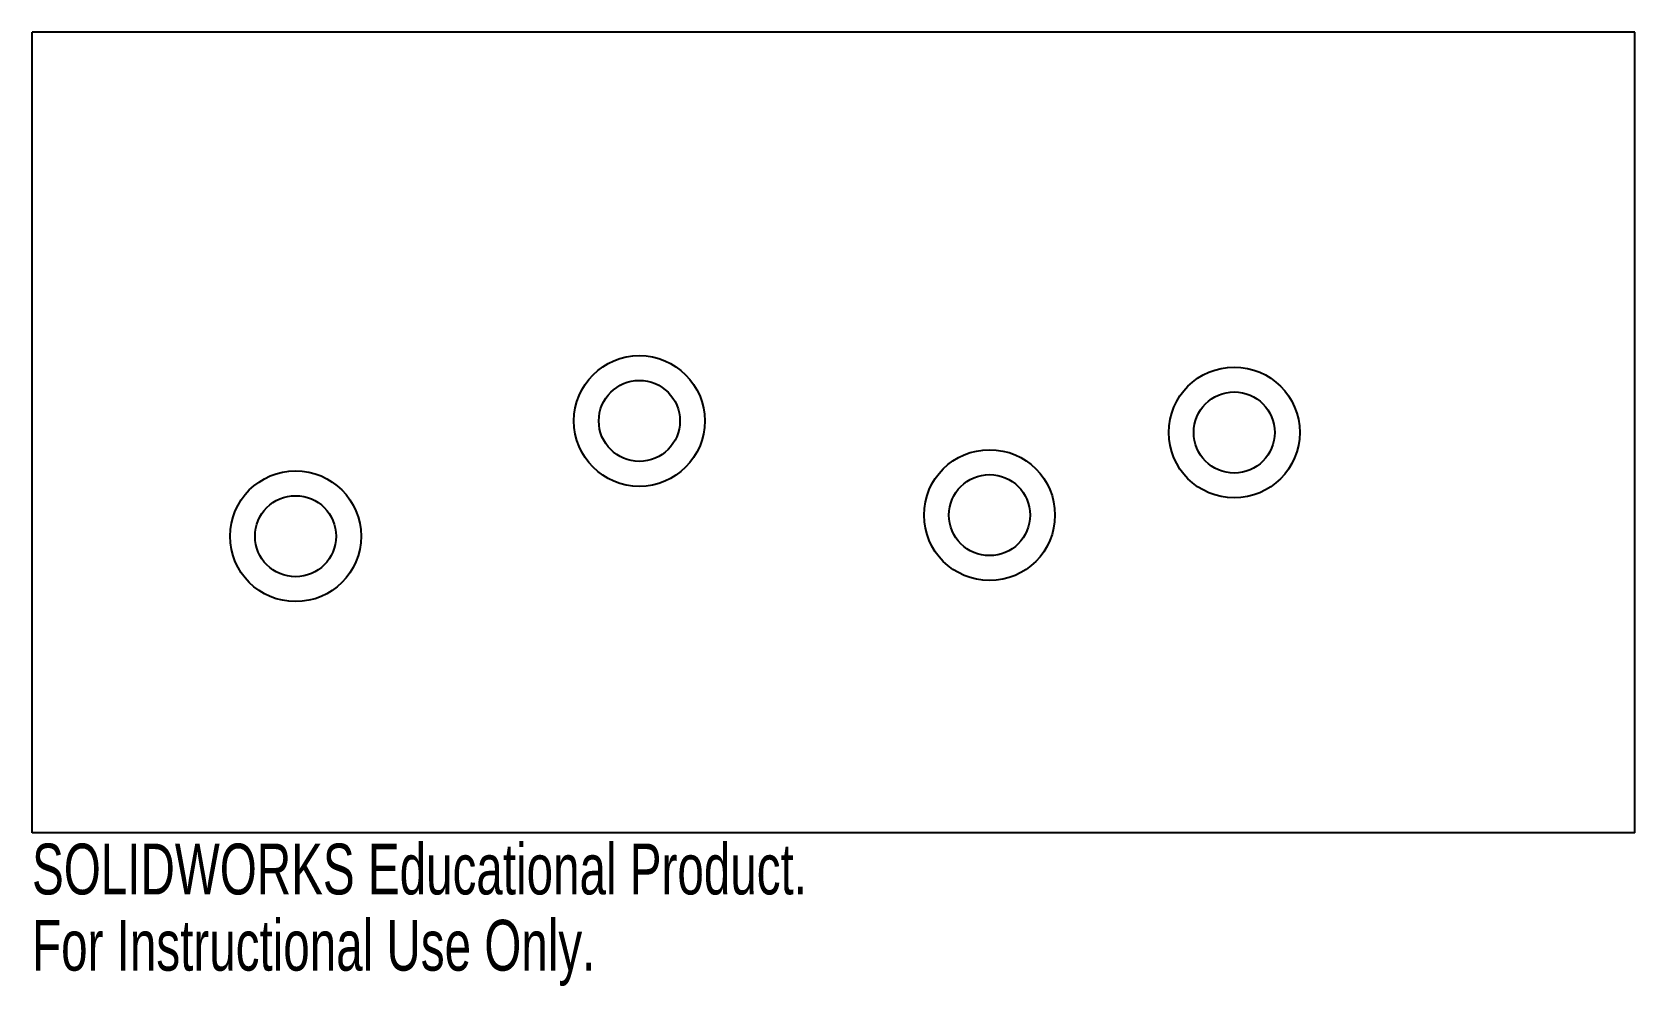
# Model space of a CAD drawing. Header units: inches. Extents: x -3 to 3, y -2.07 to 1.5.
import ezdxf

# ---------------------------------------------------------------- set-up
doc = ezdxf.new("R2010")
doc.units = ezdxf.units.IN
doc.header["$MEASUREMENT"] = 0
doc.styles.add('SLDTEXTSTYLE0', font='TXT', dxfattribs={"width": 0.7})

msp = doc.modelspace()

# ---------------------------------------------------------------- linework, layer by layer
at = {"color": 7, "linetype": 'Continuous', "lineweight": 25}
for p, q in [((3, 1.5), (-3, 1.5)), ((-3, -1.5), (-3, 1.5)), ((3, -1.5), (3, 1.5)), ((3, -1.5), (-3, -1.5))]:
    msp.add_line(p, q, dxfattribs=at)
for centre, radius in [((-0.7267, 0.0432), 0.245), ((1.5, 0), 0.245), ((-0.7267, 0.0432), 0.1518), ((1.5, 0), 0.1518), ((0.5841, -0.3095), 0.245), ((-2.0135, -0.3887), 0.245), ((0.5841, -0.3095), 0.1518), ((-2.0135, -0.3887), 0.1518)]:
    msp.add_circle(centre, radius, dxfattribs=at)

# ---------------------------------------------------------------- texts
at = {"color": 7, "linetype": 'Continuous', "char_height": 0.1903, "attachment_point": 1, "style": 'SLDTEXTSTYLE0'}
for s, insert in [('SOLIDWORKS Educational Product.', (-3, -1.5401)), ('For Instructional Use Only.', (-3, -1.8256))]:
    msp.add_mtext(s, dxfattribs=dict(at, insert=insert))

doc.saveas('drawing.dxf')
